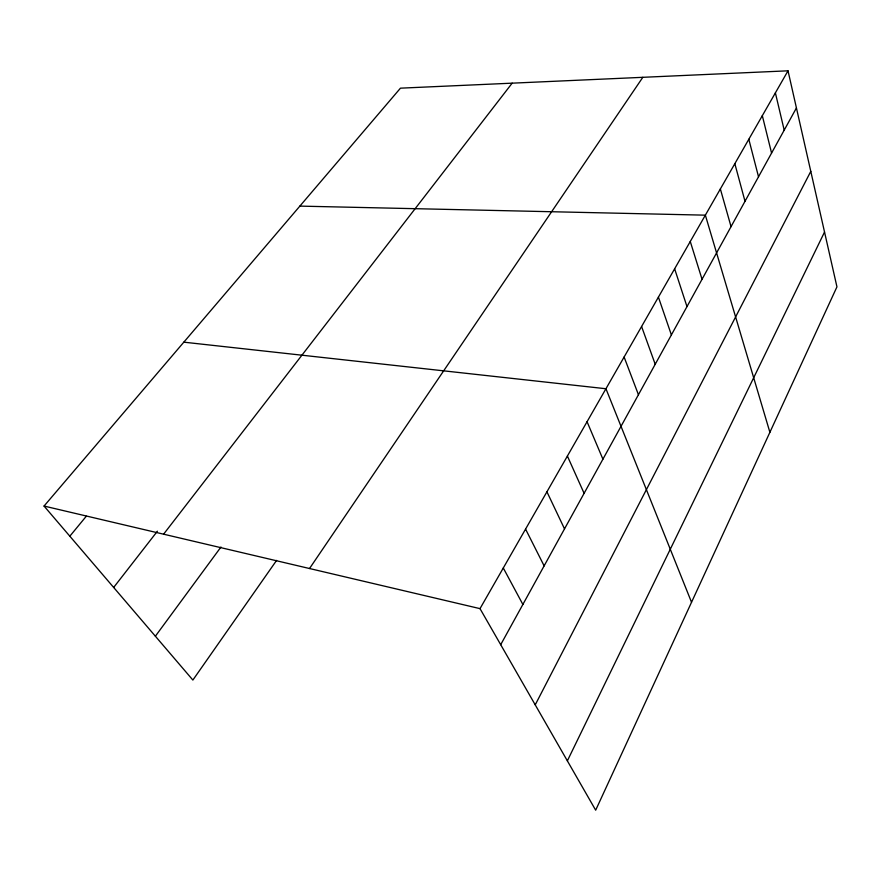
<?xml version="1.0" encoding="UTF-8"?>
<svg xmlns="http://www.w3.org/2000/svg" width="881" height="881" viewBox="0 0 881 881"><rect width="100%" height="100%" fill="white"/><g stroke="black" fill="none" stroke-linecap="round" stroke-linejoin="round"><path stroke-width="1.32" d="M567.364 760.854L824.539 232.033M535.23 704.855L810.795 171.366M500.705 644.694L796.435 107.956M788.021 70.81L836.95 286.854L595.677 810.19L480.013 608.639L788.021 70.81L400.459 88.166L44.05 506.057L192.873 680.055L276.601 560.382M309.528 568.531L642.822 77.319M155.375 636.214L220.966 547.035M163.591 534.183L512.158 83.166M113.66 587.451L157.402 531.199M69.83 536.199L86.305 516.222M299.859 206.11L705.362 215.162L769.895 432.307M183.832 342.169L605.952 388.741L691.53 602.263M44.05 506.057L480.013 608.639M503.293 568.003L522.874 604.454M525.572 529.107L544.128 565.877M546.925 491.818L564.523 528.875M567.397 456.061L584.103 493.327M587.065 421.724L602.912 459.177M624.111 357.025L638.439 394.71M641.588 326.51L655.211 364.26M658.415 297.128L671.388 334.912M674.637 268.815L686.982 306.599M690.275 241.504L702.036 279.277M720.361 188.963L731.043 226.637M734.842 163.69L745.007 201.286M748.817 139.275L758.519 176.773M762.329 115.686L771.569 153.074M775.39 92.879L784.2 130.146"/></g></svg>
